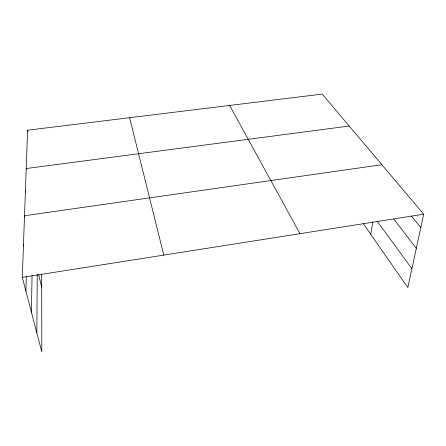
<?xml version="1.0" encoding="UTF-8"?>
<svg xmlns="http://www.w3.org/2000/svg" width="446" height="446" viewBox="0 0 446 446"><rect width="100%" height="100%" fill="white"/><g stroke="black" fill="none" stroke-linecap="round" stroke-linejoin="round"><path stroke-width="0.67" d="M36.834 332.878L37.247 274.257M31.426 312.222L32.062 275.199M25.89 291.071L26.297 276.587M41.684 274.206L41.812 351.9L22.3 277.362L27.585 130.21L322.213 94.1L423.7 214.208L407.839 287.536L363.261 223.591M370.771 234.367L372.795 221.69M22.3 277.362L423.7 214.208M381.876 164.708L24.513 215.736L24.825 217.035M349.185 126.023L26.208 168.532L26.504 169.826M411.284 215.909L420.801 227.594M393.723 219.025L416.313 248.344M377.344 221.411L411.914 268.698M229.657 105.446L299.968 233.671M23.476 244.592L23.811 245.93M129.602 117.705L163.799 255.101M38.707 274.68L41.707 287.146M25.411 190.843L25.717 192.176M27.585 130.21L27.864 131.498"/></g></svg>
